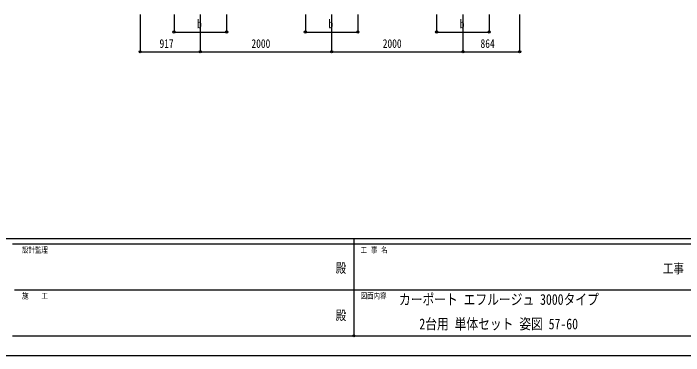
# Model space of a CAD drawing. Units: millimetres, scale not verified. Extents: x -16820 to 16820, y -11880 to 11880.
# Drawn here: x -5205 to 5004, y -11880 to -6665 of the extents above; entities that cross this region are included whole.
import ezdxf
from ezdxf.enums import TextEntityAlignment as Align

# ---------------------------------------------------------------- set-up
doc = ezdxf.new("R2010")
doc.units = ezdxf.units.MM
doc.header["$LTSCALE"] = 60
doc.header["$PDMODE"] = 32
doc.header["$PDSIZE"] = 30
for name, color, linetype in [('0-2_USER1', 3, 'Continuous'), ('0-7_YKK_D', 6, 'Continuous'), ('0-8_YKK_ZWAK', 7, 'Continuous')]:
    doc.layers.add(name, color=color, linetype=linetype)
doc.styles.add('ＭＳ ゴシック', font='')
doc.styles.get('ＭＳ ゴシック').set_extended_font_data('MS Gothic')

msp = doc.modelspace()

# ---------------------------------------------------------------- linework, layer by layer
at = {"layer": '0-7_YKK_D'}
for p, q in [((-3274.29, -6680), (-3274.29, -7251)), ((-2757.77, -6680), (-2757.77, -6951)), ((-2357.77, -6680), (-2357.77, -7251)), ((-2357.77, -6680), (-2357.77, -7251)), ((-1957.77, -6680), (-1957.77, -6951)), ((-757.78, -6680), (-757.78, -6951)), ((-357.78, -6680), (-357.78, -7251)), ((-357.78, -6680), (-357.78, -7251)), ((42.22, -6680), (42.22, -6951)), ((1242.22, -6680), (1242.22, -6951)), ((1642.22, -6680), (1642.22, -7251)), ((1642.22, -6680), (1642.22, -7251)), ((2042.22, -6680), (2042.22, -6951)), ((2506.25, -6680), (2506.25, -7251)), ((-2757.77, -6950), (-1957.77, -6950)), ((-757.78, -6950), (42.22, -6950)), ((1242.22, -6950), (2042.22, -6950)), ((-3274.29, -7250), (-2357.77, -7250)), ((-2357.77, -7250), (-357.78, -7250)), ((-357.78, -7250), (1642.22, -7250)), ((1642.22, -7250), (2506.25, -7250))]:
    msp.add_line(p, q, dxfattribs=at)
for centre in [(-2757.77, -6950), (-1957.77, -6950), (-757.78, -6950), (42.22, -6950), (1242.22, -6950), (2042.22, -6950), (-3274.29, -7250), (-2357.77, -7250), (-2357.77, -7250), (-357.78, -7250), (-357.78, -7250), (1642.22, -7250), (1642.22, -7250), (2506.25, -7250)]:
    msp.add_circle(centre, 17, dxfattribs=at)
at = {"layer": '0-8_YKK_ZWAK'}
for p, q in [((15580.08, -10100), (-15619.92, -10100)), ((-19.92, -10100), (-19.92, -11580)), ((-19.92, -10180), (-5219.92, -10180)), ((5180.08, -10180), (-19.92, -10180)), ((-5189.92, -10880), (-19.92, -10880)), ((-19.92, -10880), (5180.08, -10880)), ((-5219.92, -11580), (-19.92, -11580)), ((-19.92, -11580), (5180.08, -11580))]:
    msp.add_line(p, q, dxfattribs=at)
msp.add_lwpolyline([(-16820, -11880), (16820, -11880), (16820, 11880), (-16820, 11880)], close=True, dxfattribs=at)
msp.add_point((-19.92, -11580), dxfattribs=at)

# ---------------------------------------------------------------- texts
at = {"layer": '0-2_USER1', "style": 'ＭＳ ゴシック', "width": 0.8}
for s, p in [('カーポート エフルージュ 3000タイプ', (668.61, -11155.33)), ('2台用 単体セット 姿図 57-60', (979.23, -11528.67))]:
    msp.add_text(s, height=164.2, dxfattribs=at).set_placement(p, align=Align.BOTTOM_LEFT)
at = {"layer": '0-7_YKK_D', "style": 'ＭＳ ゴシック', "width": 0.8}
for s, p in [('b', (-2405.77, -6930)), ('b', (-405.78, -6930)), ('b', (1594.22, -6930)), ('917', (-2979.23, -7230)), ('2000', (-1578.58, -7230)), ('2000', (421.42, -7230)), ('864', (1911.03, -7230))]:
    msp.add_text(s, height=132, dxfattribs=at).set_placement(p, align=Align.BOTTOM_LEFT)
at = {"layer": '0-8_YKK_ZWAK', "style": 'ＭＳ ゴシック', "width": 0.8}
for s, height, p in [('設計監理', 87.98, (-5073.25, -10340)), ('工 事 名', 87.98, (85.08, -10340)), ('殿', 146.6, (-294.67, -10663.33)), ('工事', 146.6, (4689.33, -10669.86)), ('施\u3000\u3000工', 87.98, (-5073.25, -11040)), ('図面内容', 87.98, (85.08, -11040)), ('殿', 146.6, (-294.67, -11383.33))]:
    msp.add_text(s, height=height, dxfattribs=at).set_placement(p, align=Align.BOTTOM_LEFT)

doc.saveas('drawing.dxf')
